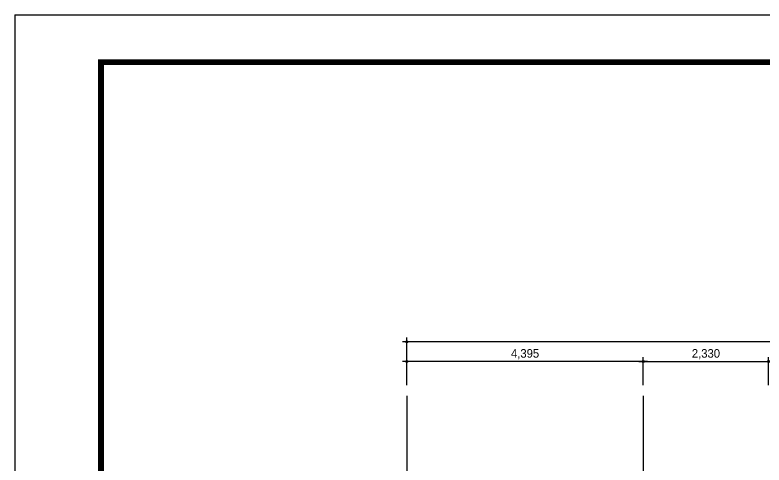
# Model space of a CAD drawing. Extents: x 297566 to 331206, y -129942 to -106182.
# Drawn here: x 297566 to 311493, y -114556 to -106182 of the extents above; entities that cross this region are included whole.
import ezdxf

# ---------------------------------------------------------------- set-up
doc = ezdxf.new("R2010")
doc.units = 0
doc.header["$LTSCALE"] = 50
doc.header["$MEASUREMENT"] = 0
doc.header["$PDMODE"] = 35
doc.header["$PDSIZE"] = -10
doc.linetypes.add('CEN', pattern=[62, 60, -1, 0, -1])
doc.layers.get('0').update_dxf_attribs({"linetype": 'CONTINUOUS'})
doc.layers.get('DEFPOINTS').update_dxf_attribs({"linetype": 'CONTINUOUS'})
for name, color, linetype in [('CEN', 1, 'CEN'), ('COR', 4, 'CONTINUOUS'), ('HAT', 5, 'CONTINUOUS'), ('SYM', 7, 'CONTINUOUS'), ('WAL', 3, 'CONTINUOUS')]:
    doc.layers.add(name, color=color, linetype=linetype)
doc.styles.add('GHS', font='HYWULM_0.TTF')
doc.styles.add('현창', font='HYWULM_0.TTF')
doc.dimstyles.new('STANDARD$0', dxfattribs={"dimscale": 30, "dimtxt": 3, "dimasz": 1, "dimexe": 2, "dimexo": 5, "dimgap": 0.9, "dimtad": 1, "dimtoh": 1, "dimdec": 4, "dimzin": 0, "dimdsep": 46, "dimlunit": 6, "dimtxsty": 'GHS', "dimblk1": 'DIMDOT', "dimblk2": 'DIMDOT', "dimsah": 1, "dimcen": 0.09, "dimadec": 0, "dimazin": 0, "dimtfac": 1, "dimtdec": 4, "dimtofl": 0, "dimtmove": 2, "dimatfit": 3, "dimldrblk": 'DIMDOT', "dimfxl": 1, "dimtolj": 1, "dimtzin": 0, "dimarcsym": 0})

# ---------------------------------------------------------------- blocks, each defined once
blk = doc.blocks.new('20')
at = {"layer": 'COR', "linetype": 'Continuous', "const_width": 270}
blk.add_lwpolyline([(230424, -2398), (230424, -57398), (308324, -57398), (308324, -2398)], close=True, dxfattribs=at)
at = {"layer": 'HAT'}
for q in [(226424, -59598), (310524, -198)]:
    blk.add_line((226424, -198), q, dxfattribs=at)
blk = doc.blocks.new('DIMDOT')
at = {"linetype": 'Continuous'}
blk.add_line((-2, 0), (2, 0), dxfattribs=at)
for radius in [0.5, 0.25]:
    blk.add_circle((0, 0), radius, dxfattribs=at)
blk = doc.blocks.new('*D8')
at = {"layer": 'DEFPOINTS', "color": 0}
for p in [(304853, -112263), (304853, -113268), (324073, -113268)]:
    blk.add_point(p, dxfattribs=at)
at = {"layer": 'SYM', "color": 211, "lineweight": -2}
for p, q in [((304853, -113068), (304853, -112183)), ((324073, -113068), (324073, -112183)), ((324033, -112263), (304893, -112263))]:
    blk.add_line(p, q, dxfattribs=at)
at = {"layer": 'SYM', "color": 211, "lineweight": -2, "xscale": 40, "yscale": 40, "zscale": 40, "rotation": 180}
blk.add_blockref('DIMDOT', (304853, -112263), dxfattribs=at)
at = {"layer": 'SYM', "color": 211, "lineweight": -2, "xscale": 40, "yscale": 40, "zscale": 40}
blk.add_blockref('DIMDOT', (324073, -112263), dxfattribs=at)
at = {"layer": 'SYM', "color": 0, "insert": (314463, -112127), "char_height": 160, "attachment_point": 5, "style": '현창'}
blk.add_mtext('\\A1;19,220', dxfattribs=at)
blk = doc.blocks.new('*D9')
at = {"layer": 'DEFPOINTS', "color": 0}
for p in [(304853, -112630), (304853, -113268), (309248, -113268)]:
    blk.add_point(p, dxfattribs=at)
at = {"layer": 'SYM', "color": 211, "lineweight": -2}
for p, q in [((304853, -113068), (304853, -112550)), ((309208, -112630), (304893, -112630)), ((309248, -113068), (309248, -112550))]:
    blk.add_line(p, q, dxfattribs=at)
at = {"layer": 'SYM', "color": 211, "lineweight": -2, "xscale": 40, "yscale": 40, "zscale": 40, "rotation": 180}
blk.add_blockref('DIMDOT', (304853, -112630), dxfattribs=at)
at = {"layer": 'SYM', "color": 211, "lineweight": -2, "xscale": 40, "yscale": 40, "zscale": 40}
blk.add_blockref('DIMDOT', (309248, -112630), dxfattribs=at)
at = {"layer": 'SYM', "color": 0, "insert": (307050, -112494), "char_height": 160, "attachment_point": 5, "style": '현창'}
blk.add_mtext('\\A1;4,395', dxfattribs=at)
blk = doc.blocks.new('*D10')
at = {"layer": 'DEFPOINTS', "color": 0}
for p in [(311578, -112630), (309248, -113268), (311578, -113268)]:
    blk.add_point(p, dxfattribs=at)
at = {"layer": 'SYM', "color": 211, "lineweight": -2}
for p, q in [((309248, -113068), (309248, -112550)), ((309288, -112630), (311538, -112630)), ((311578, -113068), (311578, -112550))]:
    blk.add_line(p, q, dxfattribs=at)
at = {"layer": 'SYM', "color": 211, "lineweight": -2, "xscale": 40, "yscale": 40, "zscale": 40, "rotation": 180}
blk.add_blockref('DIMDOT', (309248, -112630), dxfattribs=at)
at = {"layer": 'SYM', "color": 211, "lineweight": -2, "xscale": 40, "yscale": 40, "zscale": 40}
blk.add_blockref('DIMDOT', (311578, -112630), dxfattribs=at)
at = {"layer": 'SYM', "color": 0, "insert": (310413, -112494), "char_height": 160, "attachment_point": 5, "style": '현창'}
blk.add_mtext('\\A1;2,330', dxfattribs=at)

msp = doc.modelspace()

# ---------------------------------------------------------------- linework, layer by layer
at = {"layer": 'CEN'}
for p, q in [((304852.55095, -113268.4923), (304852.55095, -124935.80845)), ((309247.55095, -113268.4923), (309247.55095, -124935.80845))]:
    msp.add_line(p, q, dxfattribs=at)

# ---------------------------------------------------------------- block references
at = {"layer": 'WAL', "xscale": 0.4000000000232831, "yscale": 0.4000000000232831, "zscale": 0.4000000000000001}
msp.add_blockref('20', (206996.48549, -106102.54601), dxfattribs=at)

# ---------------------------------------------------------------- dimensions: what is measured, and where the dimension line sits
at = {"layer": 'SYM'}
for base, p1, picture, middle in [((304852.55095, -112262.83333), (324072.55095, -113268.4923), '*D8', (314462.55095, -112127.28074)), ((304852.55095, -112629.91447), (309247.55095, -113268.4923), '*D9', (307050.05095, -112494.36187))]:
    dim = msp.add_linear_dim(base=base, p1=p1, p2=(304852.55095, -113268.4923), dimstyle='STANDARD$0', override={"dimscale": 40, "dimtxt": 4, "dimgap": 1, "dimtoh": 0, "dimdle": 2, "dimclrd": 211, "dimclre": 211, "dimtix": 1, "dimtofl": 1}, dxfattribs=at)
    dim.commit()
    dim.dimension.update_dxf_attribs({"geometry": picture, "text_midpoint": middle})
dim = msp.add_linear_dim(base=(311577.55095, -112629.91447), p1=(309247.55095, -113268.4923), p2=(311577.55095, -113268.4923), angle=180, dimstyle='STANDARD$0', override={"dimscale": 40, "dimtxt": 4, "dimgap": 1, "dimtoh": 0, "dimdle": 2, "dimclrd": 211, "dimclre": 211, "dimtix": 1, "dimtofl": 1}, dxfattribs=at)
dim.commit()
dim.dimension.update_dxf_attribs({"geometry": '*D10', "text_midpoint": (310412.55095, -112494.4684)})

doc.saveas('drawing.dxf')
